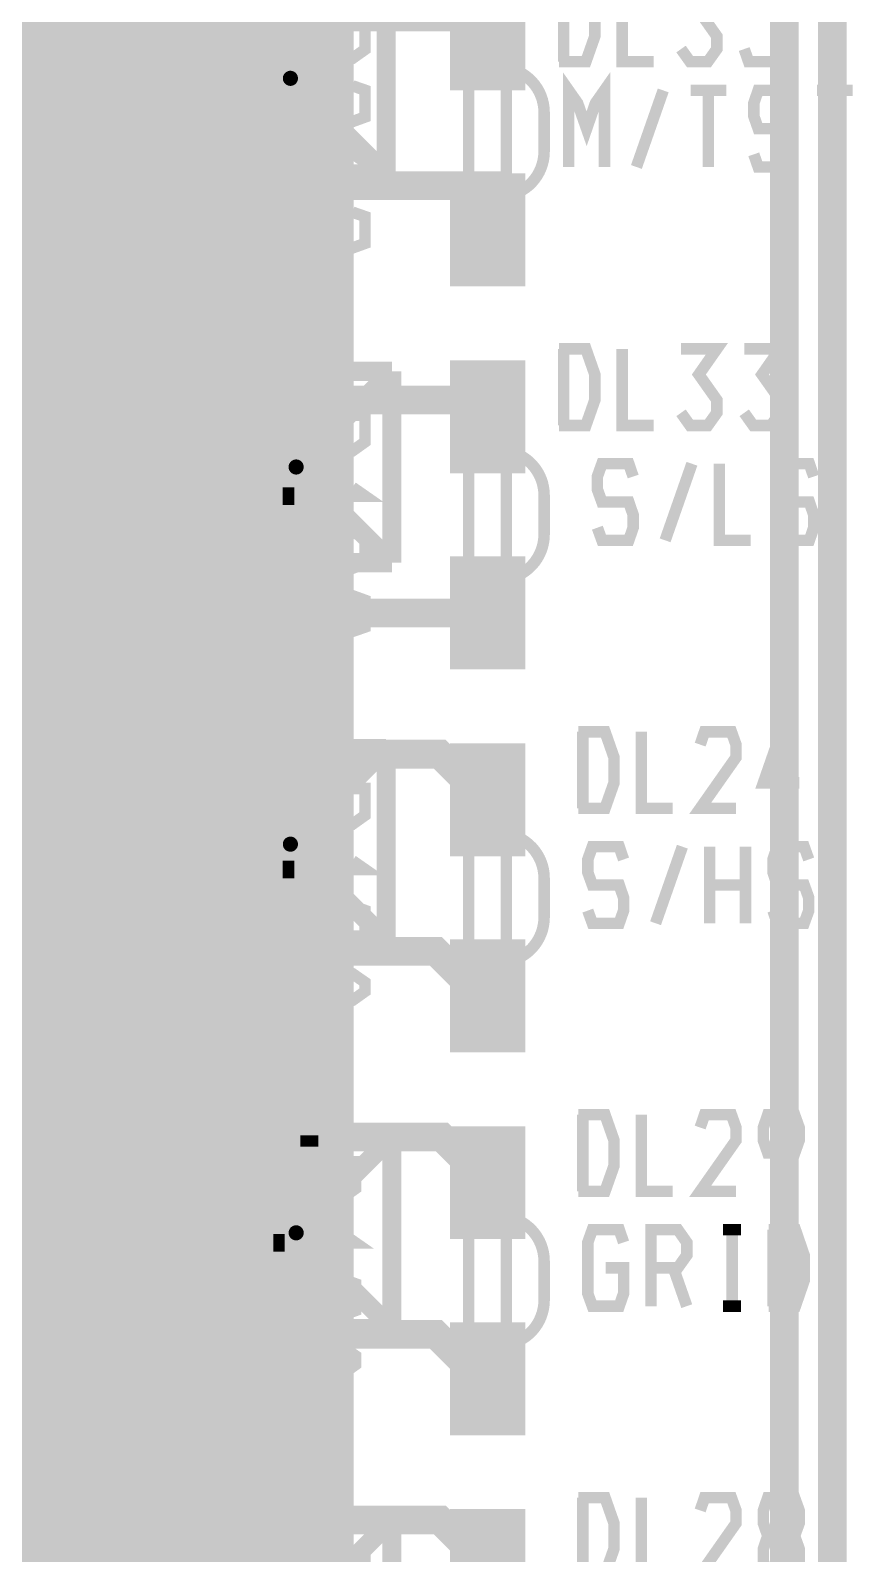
# Model space of a CAD drawing. Extents: x -11 to 221, y -93 to 178.
# Drawn here: x 171.74 to 182.72, y 84.65 to 104.85 of the extents above; entities that cross this region are included whole.
import ezdxf

# ---------------------------------------------------------------- set-up
doc = ezdxf.new("R2010")
doc.units = 0
doc.header["$MEASUREMENT"] = 0
doc.layers.get('0').update_dxf_attribs({"linetype": 'CONTINUOUS'})
for name, color, linetype in [('26-349-0_BOT', 7, 'CONTINUOUS'), ('26-349-0_DRD', 7, 'CONTINUOUS'), ('26-349-0_DRL', 2, 'CONTINUOUS'), ('26-349-0_IN1', 3, 'CONTINUOUS'), ('26-349-0_IN2', 5, 'CONTINUOUS'), ('26-349-0_SMT', 14, 'CONTINUOUS'), ('26-349-0_SPT', 9, 'CONTINUOUS'), ('26-349-0_SST', 12, 'CONTINUOUS'), ('26-349-0_TOP', 11, 'CONTINUOUS'), ('THRUHOLE_TAP', 15, 'CONTINUOUS')]:
    doc.layers.add(name, color=color, linetype=linetype)

# ---------------------------------------------------------------- blocks, each defined once
blk = doc.blocks.new('ROUND_78')
at = {"const_width": 0.29972}
blk.add_lwpolyline([(-0.14986, 0, 1), (0.14986, 0, 1)], format="xyb", close=True, dxfattribs=at)
blk = doc.blocks.new('ROUND_102')
at = {"const_width": 0.10033}
blk.add_lwpolyline([(-0.050164, 0, 1), (0.050164, 0, 1)], format="xyb", close=True, dxfattribs=at)
blk = doc.blocks.new('ROUND_82')
at = {"const_width": 0.29972}
blk.add_lwpolyline([(-0.14986, 0, 1), (0.14986, 0, 1)], format="xyb", close=True, dxfattribs=at)
blk = doc.blocks.new('RECTANGLE_3')
blk.add_solid([(0.4826, 0.4064), (0.4826, -0.4064), (-0.4826, 0.4064), (-0.4826, -0.4064)])
blk = doc.blocks.new('RECTANGLE_22')
blk.add_solid([(0.50038, 0.7493), (0.50038, -0.7493), (-0.50038, 0.7493), (-0.50038, -0.7493)])
blk = doc.blocks.new('RECTANGLE_40')
blk.add_solid([(0.635, 0.508), (0.635, -0.508), (-0.635, 0.508), (-0.635, -0.508)])
blk = doc.blocks.new('ROUND_88')
at = {"const_width": 0.10033}
blk.add_lwpolyline([(-0.050164, 0, 1), (0.050164, 0, 1)], format="xyb", close=True, dxfattribs=at)

msp = doc.modelspace()

# ---------------------------------------------------------------- linework, layer by layer
at = {"layer": '26-349-0_DRD', "const_width": 0.254}
for points in [[(173.9138, 105.4862), (173.9138, 102.9462)], [(176.4538, 105.4862), (173.9138, 102.9462)], [(176.4538, 102.9462), (173.9138, 105.4862)], [(173.9138, 105.4862), (173.9138, 102.9462)], [(176.4538, 105.4862), (173.9138, 102.9462)], [(176.4538, 102.9462), (173.9138, 105.4862)], [(176.4538, 102.9462), (176.4538, 105.4862)], [(176.4538, 102.9462), (176.4538, 105.4862)], [(173.9138, 102.9462), (176.4538, 102.9462)], [(173.9138, 102.9462), (176.4538, 102.9462)], [(173.99, 100.33), (173.99, 97.79)], [(176.53, 100.33), (173.99, 100.33)], [(176.53, 100.33), (173.99, 97.79)], [(176.53, 97.79), (173.99, 100.33)], [(173.99, 100.33), (173.99, 97.79)], [(176.53, 100.33), (173.99, 100.33)], [(176.53, 100.33), (173.99, 97.79)], [(176.53, 97.79), (173.99, 100.33)], [(176.53, 97.79), (176.53, 100.33)], [(176.53, 97.79), (176.53, 100.33)], [(173.99, 97.79), (176.53, 97.79)], [(173.99, 97.79), (176.53, 97.79)], [(173.9138, 95.3262), (173.9138, 92.7862)], [(176.4538, 95.3262), (173.9138, 95.3262)], [(176.4538, 95.3262), (173.9138, 92.7862)], [(176.4538, 92.7862), (173.9138, 95.3262)], [(173.9138, 95.3262), (173.9138, 92.7862)], [(176.4538, 95.3262), (173.9138, 95.3262)], [(176.4538, 95.3262), (173.9138, 92.7862)], [(176.4538, 92.7862), (173.9138, 95.3262)], [(176.4538, 92.7862), (176.4538, 95.3262)], [(176.4538, 92.7862), (176.4538, 95.3262)], [(173.9138, 92.7862), (176.4538, 92.7862)], [(173.9138, 92.7862), (176.4538, 92.7862)], [(173.99, 90.17), (173.99, 87.63)], [(176.53, 90.17), (173.99, 90.17)], [(176.53, 90.17), (173.99, 87.63)], [(176.53, 87.63), (173.99, 90.17)], [(173.99, 90.17), (173.99, 87.63)], [(176.53, 90.17), (173.99, 90.17)], [(176.53, 90.17), (173.99, 87.63)], [(176.53, 87.63), (173.99, 90.17)], [(176.53, 87.63), (176.53, 90.17)], [(176.53, 87.63), (176.53, 90.17)], [(173.99, 87.63), (176.53, 87.63)], [(173.99, 87.63), (176.53, 87.63)], [(173.99, 85.09), (173.99, 82.55)], [(176.53, 85.09), (173.99, 85.09)], [(176.53, 85.09), (173.99, 82.55)], [(176.53, 82.55), (173.99, 85.09)], [(173.99, 85.09), (173.99, 82.55)], [(176.53, 85.09), (173.99, 85.09)], [(176.53, 85.09), (173.99, 82.55)], [(176.53, 82.55), (173.99, 85.09)], [(176.53, 82.55), (176.53, 85.09)], [(176.53, 82.55), (176.53, 85.09)]]:
    msp.add_lwpolyline(points, dxfattribs=at)
at = {"layer": '26-349-0_IN1'}
for points, const_width in [([(181.61, 136.144), (182.372, 135.382), (182.372, 44.958), (181.483, 44.069), (176.911, 44.069), (174.879, 42.037), (171.45, 42.037), (169.672, 43.815), (164.19068, 43.815), (163.73094, 44.27474)], 0.381), ([(141.605, 125.984), (141.859, 126.238), (153.543, 126.238), (162.306, 135.001), (174.625, 135.001), (175.133, 134.493), (175.133, 128.905), (176.53, 127.508), (180.975, 127.508), (181.737, 126.746), (181.737, 47.625), (180.848, 46.736)], 0.381), ([(172.6946, 112.649), (172.6946, 51.562)], 0.254), ([(172.9232, 112.649), (172.9232, 51.562)], 0.254), ([(173.1518, 112.649), (173.1518, 51.562)], 0.254), ([(173.3804, 112.649), (173.3804, 51.562)], 0.254), ([(173.609, 112.649), (173.609, 51.562)], 0.254), ([(173.8376, 112.649), (173.8376, 51.562)], 0.254), ([(174.0662, 112.649), (174.0662, 51.562)], 0.254), ([(174.2948, 112.649), (174.2948, 51.562)], 0.254), ([(174.5234, 112.649), (174.5234, 51.562)], 0.254), ([(174.752, 112.649), (174.752, 51.562)], 0.254), ([(174.9806, 112.649), (174.9806, 51.562)], 0.254), ([(175.2092, 112.649), (175.2092, 51.562)], 0.254), ([(175.4378, 112.649), (175.4378, 51.562)], 0.254), ([(175.6664, 112.649), (175.6664, 51.562)], 0.254), ([(175.895, 112.649), (175.895, 51.562)], 0.254), ([(172.466, 105.029), (172.466, 51.689)], 0.254), ([(175.895, 104.8258), (172.466, 104.8258)], 0.254), ([(175.895, 104.5972), (172.466, 104.5972)], 0.254), ([(175.895, 104.3686), (172.466, 104.3686)], 0.254), ([(175.895, 104.14), (172.466, 104.14)], 0.254), ([(175.895, 103.9114), (172.466, 103.9114)], 0.254), ([(175.895, 103.6828), (172.466, 103.6828)], 0.254), ([(175.895, 103.4542), (172.466, 103.4542)], 0.254), ([(175.895, 103.2256), (172.466, 103.2256)], 0.254), ([(175.895, 102.997), (172.466, 102.997)], 0.254), ([(175.895, 102.7684), (172.466, 102.7684)], 0.254), ([(175.895, 102.5398), (172.466, 102.5398)], 0.254), ([(175.895, 102.3112), (172.466, 102.3112)], 0.254), ([(175.895, 102.0826), (172.466, 102.0826)], 0.254), ([(175.895, 101.854), (172.466, 101.854)], 0.254), ([(175.895, 101.6254), (172.466, 101.6254)], 0.254), ([(175.895, 101.3968), (172.466, 101.3968)], 0.254), ([(175.895, 101.1682), (172.466, 101.1682)], 0.254), ([(175.895, 100.9396), (172.466, 100.9396)], 0.254), ([(175.895, 100.711), (172.466, 100.711)], 0.254), ([(175.895, 100.4824), (172.466, 100.4824)], 0.254), ([(175.895, 100.2538), (172.466, 100.2538)], 0.254), ([(175.895, 100.0252), (172.466, 100.0252)], 0.254), ([(175.895, 99.7966), (172.466, 99.7966)], 0.254), ([(175.895, 99.568), (172.466, 99.568)], 0.254), ([(175.895, 99.3394), (172.466, 99.3394)], 0.254), ([(175.895, 99.1108), (172.466, 99.1108)], 0.254), ([(175.895, 98.8822), (172.466, 98.8822)], 0.254), ([(175.895, 98.6536), (172.466, 98.6536)], 0.254), ([(175.895, 98.425), (172.466, 98.425)], 0.254), ([(175.895, 98.1964), (172.466, 98.1964)], 0.254), ([(175.895, 97.9678), (172.466, 97.9678)], 0.254), ([(175.895, 97.7392), (172.466, 97.7392)], 0.254), ([(175.895, 97.5106), (172.466, 97.5106)], 0.254), ([(175.895, 97.282), (172.466, 97.282)], 0.254), ([(175.895, 97.0534), (172.466, 97.0534)], 0.254), ([(175.895, 96.8248), (172.466, 96.8248)], 0.254), ([(175.895, 96.5962), (172.466, 96.5962)], 0.254), ([(175.895, 96.3676), (172.466, 96.3676)], 0.254), ([(175.895, 96.139), (172.466, 96.139)], 0.254), ([(175.895, 95.9104), (172.466, 95.9104)], 0.254), ([(175.895, 95.6818), (172.466, 95.6818)], 0.254), ([(175.895, 95.4532), (172.466, 95.4532)], 0.254), ([(175.895, 95.2246), (172.466, 95.2246)], 0.254), ([(175.895, 94.996), (172.466, 94.996)], 0.254), ([(175.895, 94.7674), (172.466, 94.7674)], 0.254), ([(175.895, 94.5388), (172.466, 94.5388)], 0.254), ([(175.895, 94.3102), (172.466, 94.3102)], 0.254), ([(175.895, 94.0816), (172.466, 94.0816)], 0.254), ([(175.895, 93.853), (172.466, 93.853)], 0.254), ([(175.895, 93.6244), (172.466, 93.6244)], 0.254), ([(175.895, 93.3958), (172.466, 93.3958)], 0.254), ([(175.895, 93.1672), (172.466, 93.1672)], 0.254), ([(175.895, 92.9386), (172.466, 92.9386)], 0.254), ([(175.895, 92.71), (172.466, 92.71)], 0.254), ([(175.895, 92.4814), (172.466, 92.4814)], 0.254), ([(175.895, 92.2528), (172.466, 92.2528)], 0.254), ([(175.895, 92.0242), (172.466, 92.0242)], 0.254), ([(175.895, 91.7956), (172.466, 91.7956)], 0.254), ([(175.895, 91.567), (172.466, 91.567)], 0.254), ([(175.895, 91.3384), (172.466, 91.3384)], 0.254), ([(175.895, 91.1098), (172.466, 91.1098)], 0.254), ([(175.895, 90.8812), (172.466, 90.8812)], 0.254), ([(175.895, 90.6526), (172.466, 90.6526)], 0.254), ([(175.895, 90.424), (172.466, 90.424)], 0.254), ([(175.895, 90.1954), (172.466, 90.1954)], 0.254), ([(175.895, 89.9668), (172.466, 89.9668)], 0.254), ([(175.895, 89.7382), (172.466, 89.7382)], 0.254), ([(175.895, 89.5096), (172.466, 89.5096)], 0.254), ([(175.895, 89.281), (172.466, 89.281)], 0.254), ([(175.895, 89.0524), (172.466, 89.0524)], 0.254), ([(175.895, 88.8238), (172.466, 88.8238)], 0.254), ([(175.895, 88.5952), (172.466, 88.5952)], 0.254), ([(175.895, 88.3666), (172.466, 88.3666)], 0.254), ([(175.895, 88.138), (172.466, 88.138)], 0.254), ([(175.895, 87.9094), (172.466, 87.9094)], 0.254), ([(175.895, 87.6808), (172.466, 87.6808)], 0.254), ([(175.895, 87.4522), (172.466, 87.4522)], 0.254), ([(175.895, 87.2236), (172.466, 87.2236)], 0.254), ([(175.895, 86.995), (172.466, 86.995)], 0.254), ([(175.895, 86.7664), (172.466, 86.7664)], 0.254), ([(175.895, 86.5378), (172.466, 86.5378)], 0.254), ([(175.895, 86.3092), (172.466, 86.3092)], 0.254), ([(175.895, 86.0806), (172.466, 86.0806)], 0.254), ([(175.895, 85.852), (172.466, 85.852)], 0.254), ([(175.895, 85.6234), (172.466, 85.6234)], 0.254), ([(175.895, 85.3948), (172.466, 85.3948)], 0.254), ([(175.895, 85.1662), (172.466, 85.1662)], 0.254), ([(175.895, 84.9376), (172.466, 84.9376)], 0.254), ([(175.895, 84.709), (172.466, 84.709)], 0.254)]:
    msp.add_lwpolyline(points, dxfattribs=dict(at, const_width=const_width))
at = {"layer": '26-349-0_IN2'}
for points, const_width in [([(181.6354, 46.2026), (181.6354, 46.6344), (182.372, 47.371), (182.372, 122.301), (181.102, 123.571), (176.403, 123.571), (173.228, 120.396), (171.196, 120.396), (170.02506, 121.56694), (170.02506, 121.99874)], 0.381), ([(171.6786, 112.141), (171.6786, 50.165)], 0.254), ([(171.9072, 112.141), (171.9072, 50.165)], 0.254), ([(172.1358, 112.141), (172.1358, 50.165)], 0.254), ([(173.736, 112.141), (173.736, 50.165)], 0.254), ([(173.9646, 112.141), (173.9646, 50.165)], 0.254), ([(174.117, 112.141), (174.117, 50.165)], 0.254), ([(172.3644, 111.47298), (172.3644, 50.165)], 0.254), ([(173.5074, 111.29772), (173.5074, 50.165)], 0.254), ([(172.593, 111.13008), (172.593, 50.165)], 0.254), ([(172.8216, 111.02086), (172.8216, 50.165)], 0.254), ([(173.0502, 111.00816), (173.0502, 50.165)], 0.254), ([(173.2788, 111.08182), (173.2788, 50.165)], 0.254), ([(174.117, 104.8004), (167.02786, 104.8004)], 0.254), ([(174.117, 104.5718), (153.19756, 104.5718)], 0.254), ([(174.117, 104.3432), (153.44394, 104.3432)], 0.254), ([(174.117, 104.1146), (153.5303, 104.1146)], 0.254), ([(174.117, 103.886), (153.52522, 103.886)], 0.254), ([(174.117, 103.6574), (153.4287, 103.6574)], 0.254), ([(174.117, 103.4288), (153.14422, 103.4288)], 0.254), ([(174.117, 103.2002), (153.9748, 103.2002)], 0.254), ([(174.117, 102.9716), (154.12974, 102.9716)], 0.254), ([(174.117, 102.743), (154.17292, 102.743)], 0.254), ([(174.117, 102.5144), (154.12974, 102.5144)], 0.254), ([(174.117, 102.2858), (153.9748, 102.2858)], 0.254), ([(174.117, 102.0572), (89.18702, 102.0572)], 0.254), ([(174.117, 101.8286), (90.96248, 101.8286)], 0.254), ([(174.117, 101.6), (91.30538, 101.6)], 0.254), ([(174.117, 101.3714), (123.65228, 101.3714)], 0.254), ([(174.117, 101.1428), (123.86818, 101.1428)], 0.254), ([(174.117, 100.9142), (123.94184, 100.9142)], 0.254), ([(174.117, 100.6856), (168.04386, 100.6856)], 0.254), ([(174.117, 100.457), (168.21658, 100.457)], 0.254), ([(174.117, 100.2284), (168.26992, 100.2284)], 0.254), ([(174.117, 99.9998), (168.2369, 99.9998)], 0.254), ([(174.117, 99.7712), (168.0972, 99.7712)], 0.254), ([(174.117, 99.5426), (162.35934, 99.5426)], 0.254), ([(174.117, 99.314), (162.2044, 99.314)], 0.254), ([(174.117, 99.0854), (160.71596, 99.0854)], 0.254), ([(174.117, 98.8568), (164.9222, 98.8568)], 0.254), ([(174.117, 98.6282), (165.0619, 98.6282)], 0.254), ([(174.117, 98.3996), (165.09492, 98.3996)], 0.254), ([(174.117, 98.171), (165.04158, 98.171)], 0.254), ([(174.117, 97.9424), (164.86886, 97.9424)], 0.254), ([(174.117, 97.7138), (160.71596, 97.7138)], 0.254), ([(174.117, 97.4852), (160.71596, 97.4852)], 0.254), ([(174.117, 97.2566), (160.71596, 97.2566)], 0.254), ([(174.117, 97.028), (160.06572, 97.028)], 0.254), ([(174.117, 96.7994), (160.3502, 96.7994)], 0.254), ([(174.117, 96.5708), (160.52546, 96.5708)], 0.254), ([(174.117, 96.3422), (160.63468, 96.3422)], 0.254), ([(174.117, 96.1136), (160.69564, 96.1136)], 0.254), ([(174.117, 95.885), (160.71596, 95.885)], 0.254), ([(174.117, 95.6564), (168.12006, 95.6564)], 0.254), ([(174.117, 95.4278), (168.24452, 95.4278)], 0.254), ([(174.117, 95.1992), (168.26738, 95.1992)], 0.254), ([(174.117, 94.9706), (168.20388, 94.9706)], 0.254), ([(174.117, 94.742), (168.01084, 94.742)], 0.254), ([(174.117, 94.5134), (161.66338, 94.5134)], 0.254), ([(174.117, 94.2848), (161.59226, 94.2848)], 0.254), ([(174.117, 94.0562), (161.71672, 94.0562)], 0.254), ([(174.117, 93.8276), (161.73958, 93.8276)], 0.254), ([(174.117, 93.599), (161.67608, 93.599)], 0.254), ([(174.117, 93.3704), (161.48304, 93.3704)], 0.254), ([(174.117, 93.1418), (157.08884, 93.1418)], 0.254), ([(174.117, 92.9132), (157.01518, 92.9132)], 0.254), ([(174.117, 92.6846), (156.79928, 92.6846)], 0.254), ([(174.117, 92.456), (148.88972, 92.456)], 0.254), ([(174.117, 92.2274), (153.24328, 92.2274)], 0.254), ([(174.117, 91.9988), (153.45918, 91.9988)], 0.254), ([(174.117, 91.7702), (153.53284, 91.7702)], 0.254), ([(174.117, 91.5416), (153.5176, 91.5416)], 0.254), ([(174.117, 91.313), (153.40838, 91.313)], 0.254), ([(174.117, 91.0844), (153.06548, 91.0844)], 0.254), ([(174.117, 90.8558), (73.787, 90.8558)], 0.254), ([(174.117, 90.6272), (73.787, 90.6272)], 0.254), ([(174.117, 90.3986), (73.787, 90.3986)], 0.254), ([(174.117, 90.17), (73.787, 90.17)], 0.254), ([(174.117, 89.9414), (73.787, 89.9414)], 0.254), ([(174.117, 89.7128), (158.4452, 89.7128)], 0.254), ([(174.117, 89.4842), (158.5849, 89.4842)], 0.254), ([(174.117, 89.2556), (158.61792, 89.2556)], 0.254), ([(174.117, 89.027), (158.56458, 89.027)], 0.254), ([(174.117, 88.7984), (158.39186, 88.7984)], 0.254), ([(174.117, 88.5698), (72.009, 88.5698)], 0.254), ([(174.117, 88.3412), (72.009, 88.3412)], 0.254), ([(174.117, 88.1126), (150.51786, 88.1126)], 0.254), ([(174.117, 87.884), (150.69058, 87.884)], 0.254), ([(174.117, 87.6554), (150.74392, 87.6554)], 0.254), ([(174.117, 87.4268), (150.7109, 87.4268)], 0.254), ([(174.117, 87.1982), (150.5712, 87.1982)], 0.254), ([(174.117, 86.9696), (72.009, 86.9696)], 0.254), ([(174.117, 86.741), (72.009, 86.741)], 0.254), ([(174.117, 86.5124), (157.32506, 86.5124)], 0.254), ([(174.117, 86.2838), (157.44952, 86.2838)], 0.254), ([(174.117, 86.0552), (157.47238, 86.0552)], 0.254), ([(174.117, 85.8266), (157.40888, 85.8266)], 0.254), ([(174.117, 85.598), (157.21584, 85.598)], 0.254), ([(174.117, 85.3694), (156.69006, 85.3694)], 0.254), ([(174.117, 85.1408), (156.81452, 85.1408)], 0.254), ([(174.117, 84.9122), (156.83738, 84.9122)], 0.254), ([(174.117, 84.6836), (156.77388, 84.6836)], 0.254)]:
    msp.add_lwpolyline(points, dxfattribs=dict(at, const_width=const_width))
at = {"layer": '26-349-0_SST', "const_width": 0.1524}
for points in [[(168.529, 105.537), (168.529, 101.473), (173.101, 101.473), (173.101, 103.251), (172.847, 103.505), (173.101, 103.759), (173.101, 105.537), (168.529, 105.537)], [(178.74742, 104.43718), (179.10302, 104.43718), (179.2224, 104.775), (179.2224, 105.11282), (179.10302, 105.45318), (178.74742, 105.45318)], [(178.80838, 104.43718), (178.80838, 105.45318)], [(180.00218, 104.43718), (179.58562, 104.43718), (179.58562, 105.45318)], [(180.3654, 104.60482), (180.48478, 104.43718), (180.721, 104.43718), (180.84038, 104.60482), (180.84038, 104.775), (180.60162, 105.11282), (180.84038, 105.45318), (180.3654, 105.45318)], [(181.2036, 104.60482), (181.26202, 104.43718), (181.61762, 104.43718), (181.67858, 104.60482), (181.67858, 104.94518), (181.5592, 105.11282), (181.2036, 105.11282), (181.2036, 105.45318), (181.67858, 105.45318)], [(173.1645, 104.9655), (173.1645, 102.0445), (174.8028, 102.0445), (174.8028, 104.9655), (173.1645, 104.9655)], [(175.6664, 104.95534), (175.6664, 104.59974), (175.83658, 104.48036), (176.00676, 104.48036), (176.1744, 104.59974), (176.1744, 104.95534), (175.1584, 104.95534)], [(175.6664, 104.65816), (175.1584, 104.48036)], [(178.04892, 104.3559), (178.04892, 104.55402), (177.54854, 104.55402), (177.54854, 104.2543), (177.57902, 104.2543), (177.57902, 104.52354)], [(177.57902, 104.52354), (178.02098, 104.52354), (178.02098, 104.3559), (178.04892, 104.3559), (178.04892, 102.6541), (178.02098, 102.6541), (178.02098, 102.48392), (177.57902, 102.48392), (177.57902, 102.7557), (177.54854, 102.7557), (177.54854, 102.45598), (178.04892, 102.45598), (178.04892, 102.6541)], [(175.1584, 103.64216), (175.1584, 104.11714), (175.83658, 103.64216), (176.00676, 103.64216), (176.1744, 103.70312), (176.1744, 104.05872), (176.00676, 104.11714)], [(177.54854, 104.2543), (177.54854, 104.1527), (177.54854, 103.505), (177.54854, 102.7557)], [(179.3494, 103.04018), (179.3494, 104.05618), (179.23002, 103.886), (179.11318, 103.54818), (178.9938, 103.886), (178.87442, 104.05618), (178.87442, 103.04018)], [(180.12918, 104.05618), (179.77358, 103.04018)], [(180.96738, 104.05618), (180.4924, 104.05618)], [(180.72862, 103.04018), (180.72862, 104.05618)], [(181.80558, 103.886), (181.74462, 104.05618), (181.38902, 104.05618), (181.3306, 103.886), (181.3306, 103.71582), (181.38902, 103.54818), (181.74462, 103.54818), (181.80558, 103.378), (181.80558, 103.20782), (181.74462, 103.04018), (181.38902, 103.04018), (181.3306, 103.20782)], [(182.64378, 104.05618), (182.1688, 104.05618)], [(182.40502, 103.04018), (182.40502, 104.05618)], [(178.5493, 103.24592), (178.5493, 103.76408)], [(175.1584, 103.10114), (175.32858, 103.22052), (175.49876, 103.27894), (175.83658, 103.27894), (176.00676, 103.22052), (176.1744, 103.10114), (176.1744, 102.98176), (176.00676, 102.86492), (175.83658, 102.80396), (175.49876, 102.80396), (175.32858, 102.86492), (175.1584, 102.98176), (175.1584, 103.10114)], [(175.1584, 101.96576), (175.1584, 102.44074), (175.83658, 101.96576), (176.00676, 101.96576), (176.1744, 102.02672), (176.1744, 102.38232), (176.00676, 102.44074)], [(173.52264, 100.44684), (173.58106, 100.2792), (173.81728, 100.2792), (173.87824, 100.44684), (173.99508, 100.61702), (173.99508, 101.12502), (173.93666, 101.2952), (173.58106, 101.2952), (173.52264, 101.12502), (173.52264, 100.44684)], [(174.36084, 100.44684), (174.47768, 100.2792), (174.71644, 100.2792), (174.83328, 100.44684), (174.83328, 100.61702), (174.59706, 100.95484), (174.83328, 101.2952), (174.36084, 101.2952)], [(175.19904, 100.44684), (175.25746, 100.2792), (175.61306, 100.2792), (175.67148, 100.44684), (175.67148, 100.7872), (175.55464, 100.95484), (175.19904, 100.95484), (175.19904, 101.2952), (175.67148, 101.2952)], [(173.75886, 100.61702), (173.99508, 100.2792)], [(178.74742, 99.61118), (179.10302, 99.61118), (179.2224, 99.949), (179.2224, 100.28682), (179.10302, 100.62718), (178.74742, 100.62718)], [(178.80838, 99.61118), (178.80838, 100.62718)], [(180.00218, 99.61118), (179.58562, 99.61118), (179.58562, 100.62718)], [(180.3654, 99.77882), (180.48478, 99.61118), (180.721, 99.61118), (180.84038, 99.77882), (180.84038, 99.949), (180.60162, 100.28682), (180.84038, 100.62718), (180.3654, 100.62718)], [(181.2036, 99.77882), (181.32298, 99.61118), (181.5592, 99.61118), (181.67858, 99.77882), (181.67858, 99.949), (181.43982, 100.28682), (181.67858, 100.62718), (181.2036, 100.62718)], [(168.529, 100.457), (168.529, 96.393), (173.101, 96.393), (173.101, 98.171), (172.847, 98.425), (173.101, 98.679), (173.101, 100.457), (168.529, 100.457)], [(173.1645, 99.8855), (173.1645, 96.9645), (174.8028, 96.9645), (174.8028, 99.8855), (173.1645, 99.8855)], [(175.6664, 99.74834), (175.6664, 99.39274), (175.83658, 99.27336), (176.00676, 99.27336), (176.1744, 99.39274), (176.1744, 99.74834), (175.1584, 99.74834)], [(175.6664, 99.45116), (175.1584, 99.27336)], [(178.04892, 99.2759), (178.04892, 99.47402), (177.54854, 99.47402), (177.54854, 99.1743), (177.57902, 99.1743), (177.57902, 99.44354)], [(177.57902, 99.44354), (178.02098, 99.44354), (178.02098, 99.2759), (178.04892, 99.2759), (178.04892, 97.5741), (178.02098, 97.5741), (178.02098, 97.40392), (177.57902, 97.40392), (177.57902, 97.6757), (177.54854, 97.6757), (177.54854, 97.37598), (178.04892, 97.37598), (178.04892, 97.5741)], [(177.54854, 99.1743), (177.54854, 99.0727), (177.54854, 98.425), (177.54854, 97.6757)], [(179.7304, 98.933), (179.67198, 99.10318), (179.31638, 99.10318), (179.25542, 98.933), (179.25542, 98.76282), (179.31638, 98.59518), (179.67198, 98.59518), (179.7304, 98.425), (179.7304, 98.25482), (179.67198, 98.08718), (179.31638, 98.08718), (179.25542, 98.25482)], [(180.51018, 99.10318), (180.15458, 98.08718)], [(181.28742, 98.08718), (180.8734, 98.08718), (180.8734, 99.10318)], [(182.12562, 98.933), (182.0672, 99.10318), (181.7116, 99.10318), (181.65318, 98.933), (181.65318, 98.76282), (181.7116, 98.59518), (182.0672, 98.59518), (182.12562, 98.425), (182.12562, 98.25482), (182.0672, 98.08718), (181.7116, 98.08718), (181.65318, 98.25482)], [(175.1584, 98.55454), (175.1584, 98.79076)], [(175.1584, 98.67392), (176.1744, 98.67392), (176.00676, 98.79076)], [(178.5493, 98.16592), (178.5493, 98.68408)], [(175.6664, 97.77476), (175.6664, 98.13036), (175.83658, 98.19132), (176.00676, 98.19132), (176.1744, 98.13036), (176.1744, 97.77476), (176.00676, 97.71634), (175.83658, 97.71634), (175.1584, 97.95256)], [(175.6664, 96.93656), (175.83658, 96.87814), (176.00676, 96.87814), (176.1744, 96.93656), (176.1744, 97.29216), (176.00676, 97.35312), (175.83658, 97.35312), (175.6664, 97.29216), (175.6664, 96.93656), (175.49876, 96.87814), (175.32858, 96.87814), (175.1584, 96.93656), (175.1584, 97.29216), (175.32858, 97.35312), (175.49876, 97.35312), (175.6664, 97.29216)], [(173.39564, 95.49384), (173.45406, 95.3262), (173.69028, 95.3262), (173.75124, 95.49384), (173.86808, 95.66402), (173.86808, 96.17202), (173.80966, 96.3422), (173.45406, 96.3422), (173.39564, 96.17202), (173.39564, 95.49384)], [(174.70628, 95.3262), (174.23384, 95.3262), (174.70628, 96.00184), (174.70628, 96.17202), (174.64786, 96.3422), (174.29226, 96.3422), (174.23384, 96.17202)], [(175.18888, 95.3262), (175.54448, 96.3422), (175.07204, 96.3422)], [(173.63186, 95.66402), (173.86808, 95.3262)], [(179.00142, 94.53118), (179.35702, 94.53118), (179.4764, 94.869), (179.4764, 95.20682), (179.35702, 95.54718), (179.00142, 95.54718)], [(179.06238, 94.53118), (179.06238, 95.54718)], [(180.25618, 94.53118), (179.83962, 94.53118), (179.83962, 95.54718)], [(181.09438, 94.53118), (180.6194, 94.53118), (181.09438, 95.20682), (181.09438, 95.377), (181.03342, 95.54718), (180.67782, 95.54718), (180.6194, 95.377)], [(181.93258, 94.869), (181.4576, 94.869), (181.69382, 95.54718), (181.8132, 95.54718), (181.8132, 94.53118)], [(168.529, 95.377), (168.529, 91.313), (173.101, 91.313), (173.101, 93.091), (172.847, 93.345), (173.101, 93.599), (173.101, 95.377), (168.529, 95.377)], [(173.1645, 94.8055), (173.1645, 91.8845), (174.8028, 91.8845), (174.8028, 94.8055), (173.1645, 94.8055)], [(175.6664, 94.79534), (175.6664, 94.43974), (175.83658, 94.32036), (176.00676, 94.32036), (176.1744, 94.43974), (176.1744, 94.79534), (175.1584, 94.79534)], [(175.6664, 94.49816), (175.1584, 94.32036)], [(178.04892, 94.1959), (178.04892, 94.39402), (177.54854, 94.39402), (177.54854, 94.0943), (177.57902, 94.0943), (177.57902, 94.36354)], [(177.57902, 94.36354), (178.02098, 94.36354), (178.02098, 94.1959), (178.04892, 94.1959), (178.04892, 92.4941), (178.02098, 92.4941), (178.02098, 92.32392), (177.57902, 92.32392), (177.57902, 92.5957), (177.54854, 92.5957), (177.54854, 92.29598), (178.04892, 92.29598), (178.04892, 92.4941)], [(177.54854, 94.0943), (177.54854, 93.9927), (177.54854, 93.345), (177.54854, 92.5957)], [(179.6034, 93.853), (179.54498, 94.02318), (179.18938, 94.02318), (179.12842, 93.853), (179.12842, 93.68282), (179.18938, 93.51518), (179.54498, 93.51518), (179.6034, 93.345), (179.6034, 93.17482), (179.54498, 93.00718), (179.18938, 93.00718), (179.12842, 93.17482)], [(180.38318, 94.02318), (180.02758, 93.00718)], [(180.7464, 93.00718), (180.7464, 94.02318)], [(181.22138, 93.00718), (181.22138, 94.02318)], [(182.05958, 93.853), (181.99862, 94.02318), (181.64302, 94.02318), (181.5846, 93.853), (181.5846, 93.68282), (181.64302, 93.51518), (181.99862, 93.51518), (182.05958, 93.345), (182.05958, 93.17482), (181.99862, 93.00718), (181.64302, 93.00718), (181.5846, 93.17482)], [(175.1584, 93.60154), (175.1584, 93.83776)], [(175.1584, 93.72092), (176.1744, 93.72092), (176.00676, 93.83776)], [(178.5493, 93.08592), (178.5493, 93.60408)], [(181.22138, 93.51518), (180.7464, 93.51518)], [(175.6664, 92.82176), (175.83658, 92.76334), (176.00676, 92.76334), (176.1744, 92.82176), (176.1744, 93.17736), (176.00676, 93.23832), (175.83658, 93.23832), (175.6664, 93.17736), (175.6664, 92.82176), (175.49876, 92.76334), (175.32858, 92.76334), (175.1584, 92.82176), (175.1584, 93.17736), (175.32858, 93.23832), (175.49876, 93.23832), (175.6664, 93.17736)], [(175.1584, 92.22232), (175.32858, 92.33916), (175.49876, 92.40012), (175.83658, 92.40012), (176.00676, 92.33916), (176.1744, 92.22232), (176.1744, 92.10294), (176.00676, 91.98356), (175.83658, 91.92514), (175.49876, 91.92514), (175.32858, 91.98356), (175.1584, 92.10294), (175.1584, 92.22232)], [(175.43526, 90.1192), (175.43526, 91.1352), (175.31588, 90.96502)], [(173.52264, 90.28684), (173.58106, 90.1192), (173.81728, 90.1192), (173.87824, 90.28684), (173.99508, 90.45702), (173.99508, 90.96502), (173.93666, 91.1352), (173.58106, 91.1352), (173.52264, 90.96502), (173.52264, 90.28684)], [(174.36084, 90.28684), (174.47768, 90.1192), (174.71644, 90.1192), (174.83328, 90.28684), (174.83328, 90.45702), (174.59706, 90.79484), (174.83328, 91.1352), (174.36084, 91.1352)], [(173.75886, 90.45702), (173.99508, 90.1192)], [(179.00142, 89.45118), (179.35702, 89.45118), (179.4764, 89.789), (179.4764, 90.12682), (179.35702, 90.46718), (179.00142, 90.46718)], [(179.06238, 89.45118), (179.06238, 90.46718)], [(180.25618, 89.45118), (179.83962, 89.45118), (179.83962, 90.46718)], [(181.09438, 89.45118), (180.6194, 89.45118), (181.09438, 90.12682), (181.09438, 90.297), (181.03342, 90.46718), (180.67782, 90.46718), (180.6194, 90.297)], [(181.87162, 89.95918), (181.51602, 89.95918), (181.4576, 90.12682), (181.4576, 90.297), (181.51602, 90.46718), (181.87162, 90.46718), (181.93258, 90.297), (181.93258, 90.12682), (181.69382, 89.45118)], [(168.529, 90.297), (168.529, 86.233), (173.101, 86.233), (173.101, 88.011), (172.847, 88.265), (173.101, 88.519), (173.101, 90.297), (168.529, 90.297)], [(175.55464, 90.1192), (175.31588, 90.1192)], [(175.5394, 89.84234), (175.5394, 89.48674), (175.70958, 89.36736), (175.87976, 89.36736), (176.0474, 89.48674), (176.0474, 89.84234), (175.0314, 89.84234)], [(173.1645, 89.7255), (173.1645, 86.8045), (174.8028, 86.8045), (174.8028, 89.7255), (173.1645, 89.7255)], [(175.5394, 89.54516), (175.0314, 89.36736)], [(178.04892, 89.1159), (178.04892, 89.31402), (177.54854, 89.31402), (177.54854, 89.0143), (177.57902, 89.0143), (177.57902, 89.28354)], [(177.57902, 89.28354), (178.02098, 89.28354), (178.02098, 89.1159), (178.04892, 89.1159), (178.04892, 87.4141), (178.02098, 87.4141), (178.02098, 87.24392), (177.57902, 87.24392), (177.57902, 87.5157), (177.54854, 87.5157), (177.54854, 87.21598), (178.04892, 87.21598), (178.04892, 87.4141)], [(175.0314, 88.64854), (175.0314, 88.88476)], [(175.0314, 88.76792), (176.0474, 88.76792), (175.87976, 88.88476)], [(177.54854, 89.0143), (177.54854, 88.9127), (177.54854, 88.265), (177.54854, 87.5157)], [(179.36718, 88.43518), (179.6034, 88.43518), (179.6034, 88.09482), (179.54498, 87.92718), (179.18938, 87.92718), (179.12842, 88.09482), (179.12842, 88.773), (179.18938, 88.94318), (179.54498, 88.94318), (179.6034, 88.773)], [(179.96662, 88.43518), (180.32222, 88.43518), (180.4416, 88.60282), (180.4416, 88.773), (180.32222, 88.94318), (179.96662, 88.94318), (179.96662, 87.92718)], [(181.16042, 88.94318), (180.9242, 88.94318)], [(181.04358, 87.92718), (181.04358, 88.94318)], [(181.52618, 87.92718), (181.88178, 87.92718), (181.99862, 88.265), (181.99862, 88.60282), (181.88178, 88.94318), (181.52618, 88.94318)], [(181.5846, 87.92718), (181.5846, 88.94318)], [(178.5493, 88.00592), (178.5493, 88.52408)], [(180.2638, 88.43518), (180.4416, 87.92718)], [(175.5394, 87.86876), (175.5394, 88.22436), (175.70958, 88.28532), (175.87976, 88.28532), (176.0474, 88.22436), (176.0474, 87.86876), (175.87976, 87.81034), (175.70958, 87.81034), (175.0314, 88.04656)], [(181.16042, 87.92718), (180.9242, 87.92718)], [(175.0314, 87.26932), (175.20158, 87.38616), (175.37176, 87.44712), (175.70958, 87.44712), (175.87976, 87.38616), (176.0474, 87.26932), (176.0474, 87.14994), (175.87976, 87.03056), (175.70958, 86.97214), (175.37176, 86.97214), (175.20158, 87.03056), (175.0314, 87.14994), (175.0314, 87.26932)], [(173.39564, 85.20684), (173.45406, 85.0392), (173.69028, 85.0392), (173.75124, 85.20684), (173.86808, 85.37702), (173.86808, 85.88502), (173.80966, 86.0552), (173.45406, 86.0552), (173.39564, 85.88502), (173.39564, 85.20684)], [(174.23384, 85.20684), (174.35068, 85.0392), (174.58944, 85.0392), (174.70628, 85.20684), (174.70628, 85.37702), (174.47006, 85.71484), (174.70628, 86.0552), (174.23384, 86.0552)], [(175.24984, 85.0392), (175.13046, 85.20684), (175.07204, 85.37702), (175.07204, 85.71484), (175.13046, 85.88502), (175.24984, 86.0552), (175.36668, 86.0552), (175.48606, 85.88502), (175.54448, 85.71484), (175.54448, 85.37702), (175.48606, 85.20684), (175.36668, 85.0392), (175.24984, 85.0392)], [(168.529, 85.217), (168.529, 81.153), (173.101, 81.153), (173.101, 82.931), (172.847, 83.185), (173.101, 83.439), (173.101, 85.217), (168.529, 85.217)], [(173.63186, 85.37702), (173.86808, 85.0392)], [(179.00142, 84.37118), (179.35702, 84.37118), (179.4764, 84.709), (179.4764, 85.04682), (179.35702, 85.38718), (179.00142, 85.38718)], [(179.06238, 84.37118), (179.06238, 85.38718)], [(180.25618, 84.37118), (179.83962, 84.37118), (179.83962, 85.38718)], [(181.09438, 84.37118), (180.6194, 84.37118), (181.09438, 85.04682), (181.09438, 85.217), (181.03342, 85.38718), (180.67782, 85.38718), (180.6194, 85.217)], [(181.87162, 84.87918), (181.93258, 85.04682), (181.93258, 85.217), (181.87162, 85.38718), (181.51602, 85.38718), (181.4576, 85.217), (181.4576, 85.04682), (181.51602, 84.87918), (181.87162, 84.87918), (181.93258, 84.709), (181.93258, 84.53882), (181.87162, 84.37118), (181.51602, 84.37118), (181.4576, 84.53882), (181.4576, 84.709), (181.51602, 84.87918)], [(173.1645, 84.6455), (173.1645, 81.7245), (174.8028, 81.7245), (174.8028, 84.6455), (173.1645, 84.6455)], [(175.6664, 84.63534), (175.6664, 84.27974), (175.83658, 84.16036), (176.00676, 84.16036), (176.1744, 84.27974), (176.1744, 84.63534), (175.1584, 84.63534)]]:
    msp.add_lwpolyline(points, dxfattribs=at)
for points in [[(178.5493, 103.76408, 0.3664324), (178.04892, 104.3559)], [(178.04892, 102.6541, 0.366433), (178.5493, 103.24592)], [(178.5493, 98.68408, 0.3664324), (178.04892, 99.2759)], [(178.04892, 97.5741, 0.366433), (178.5493, 98.16592)], [(178.5493, 93.60408, 0.3664324), (178.04892, 94.1959)], [(178.04892, 92.4941, 0.366433), (178.5493, 93.08592)], [(178.5493, 88.52408, 0.3664324), (178.04892, 89.1159)], [(178.04892, 87.4141, 0.366433), (178.5493, 88.00592)]]:
    msp.add_lwpolyline(points, format="xyb", dxfattribs=at)
at = {"layer": '26-349-0_TOP', "const_width": 0.381}
for points in [[(177.8, 104.80548), (177.76952, 104.80548), (177.546, 105.029), (173.355, 105.029), (171.958, 103.632), (171.958, 103.505)], [(173.99, 104.2162), (175.1838, 104.2162)], [(175.1838, 104.2162), (173.99, 104.2162)], [(173.99, 102.7938), (177.8, 102.7938), (177.8, 102.20452)], [(177.8, 99.72548), (177.673, 99.72548), (177.44948, 99.949), (173.355, 99.949), (171.958, 98.552), (171.958, 98.425)], [(173.99, 99.1362), (175.1838, 99.1362), (175.26, 99.06)], [(175.26, 99.06), (175.1838, 99.1362), (173.99, 99.1362)], [(177.8, 97.12452), (175.92548, 97.12452), (175.3362, 97.7138), (173.99, 97.7138)], [(177.8, 94.64548), (177.76952, 94.64548), (177.165, 95.25), (173.736, 95.25), (171.958, 93.472), (171.958, 93.345)], [(173.99, 94.0562), (175.1838, 94.0562)], [(175.1838, 94.0562), (173.99, 94.0562)], [(177.8, 92.04452), (177.70348, 92.04452), (177.1142, 92.6338), (173.99, 92.6338)], [(171.958, 88.265), (171.958, 88.392), (173.736, 90.17), (177.19548, 90.17), (177.8, 89.56548)], [(173.99, 88.9762), (175.1838, 88.9762), (175.26, 88.9)], [(173.99, 88.9762), (175.1838, 88.9762), (175.26, 88.9)], [(177.8, 86.96452), (177.70348, 86.96452), (177.1142, 87.5538), (173.99, 87.5538)], [(177.8, 84.48548), (177.76952, 84.48548), (177.165, 85.09), (173.482, 85.09), (171.958, 83.566), (171.958, 83.185)]]:
    msp.add_lwpolyline(points, dxfattribs=at)

# ---------------------------------------------------------------- block references
at = {"layer": '26-349-0_BOT'}
for p in [(175.1838, 104.2162), (175.26, 99.06), (175.1838, 94.0562), (175.26, 88.9)]:
    msp.add_blockref('ROUND_78', p, dxfattribs=at)
at = {"layer": '26-349-0_DRL'}
for p in [(175.1838, 104.2162), (175.26, 99.06), (175.1838, 94.0562), (175.26, 88.9)]:
    msp.add_blockref('ROUND_102', p, dxfattribs=at)
at = {"layer": '26-349-0_IN1'}
for p in [(175.1838, 104.2162), (175.26, 99.06), (175.1838, 94.0562), (175.26, 88.9)]:
    msp.add_blockref('ROUND_78', p, dxfattribs=at)
at = {"layer": '26-349-0_IN2'}
for p in [(175.1838, 104.2162), (175.26, 99.06), (175.1838, 94.0562), (175.26, 88.9)]:
    msp.add_blockref('ROUND_82', p, dxfattribs=at)
at = {"layer": '26-349-0_SMT'}
for name, p in [('RECTANGLE_22', (177.8, 104.80548)), ('RECTANGLE_3', (173.99, 104.2162)), ('RECTANGLE_40', (171.958, 103.505)), ('RECTANGLE_3', (173.99, 102.7938)), ('RECTANGLE_22', (177.8, 102.20452)), ('RECTANGLE_22', (177.8, 99.72548)), ('RECTANGLE_3', (173.99, 99.1362)), ('RECTANGLE_40', (171.958, 98.425)), ('RECTANGLE_3', (173.99, 97.7138)), ('RECTANGLE_22', (177.8, 97.12452)), ('RECTANGLE_22', (177.8, 94.64548)), ('RECTANGLE_3', (173.99, 94.0562)), ('RECTANGLE_40', (171.958, 93.345)), ('RECTANGLE_3', (173.99, 92.6338)), ('RECTANGLE_22', (177.8, 92.04452)), ('RECTANGLE_22', (177.8, 89.56548)), ('RECTANGLE_3', (173.99, 88.9762)), ('RECTANGLE_40', (171.958, 88.265)), ('RECTANGLE_3', (173.99, 87.5538)), ('RECTANGLE_22', (177.8, 86.96452)), ('RECTANGLE_22', (177.8, 84.48548))]:
    msp.add_blockref(name, p, dxfattribs=at)
at = {"layer": '26-349-0_SPT'}
for name, p in [('RECTANGLE_22', (177.8, 104.80548)), ('RECTANGLE_3', (173.99, 104.2162)), ('RECTANGLE_40', (171.958, 103.505)), ('RECTANGLE_3', (173.99, 102.7938)), ('RECTANGLE_22', (177.8, 102.20452)), ('RECTANGLE_22', (177.8, 99.72548)), ('RECTANGLE_3', (173.99, 99.1362)), ('RECTANGLE_40', (171.958, 98.425)), ('RECTANGLE_3', (173.99, 97.7138)), ('RECTANGLE_22', (177.8, 97.12452)), ('RECTANGLE_22', (177.8, 94.64548)), ('RECTANGLE_3', (173.99, 94.0562)), ('RECTANGLE_40', (171.958, 93.345)), ('RECTANGLE_3', (173.99, 92.6338)), ('RECTANGLE_22', (177.8, 92.04452)), ('RECTANGLE_22', (177.8, 89.56548)), ('RECTANGLE_3', (173.99, 88.9762)), ('RECTANGLE_40', (171.958, 88.265)), ('RECTANGLE_3', (173.99, 87.5538)), ('RECTANGLE_22', (177.8, 86.96452)), ('RECTANGLE_22', (177.8, 84.48548))]:
    msp.add_blockref(name, p, dxfattribs=at)
at = {"layer": '26-349-0_TOP'}
for name, p in [('RECTANGLE_22', (177.8, 104.80548)), ('RECTANGLE_3', (173.99, 104.2162)), ('ROUND_78', (175.1838, 104.2162)), ('RECTANGLE_40', (171.958, 103.505)), ('RECTANGLE_3', (173.99, 102.7938)), ('RECTANGLE_22', (177.8, 102.20452)), ('RECTANGLE_22', (177.8, 99.72548)), ('RECTANGLE_3', (173.99, 99.1362)), ('ROUND_78', (175.26, 99.06)), ('RECTANGLE_40', (171.958, 98.425)), ('RECTANGLE_3', (173.99, 97.7138)), ('RECTANGLE_22', (177.8, 97.12452)), ('RECTANGLE_22', (177.8, 94.64548)), ('RECTANGLE_3', (173.99, 94.0562)), ('ROUND_78', (175.1838, 94.0562)), ('RECTANGLE_40', (171.958, 93.345)), ('RECTANGLE_3', (173.99, 92.6338)), ('RECTANGLE_22', (177.8, 92.04452)), ('RECTANGLE_22', (177.8, 89.56548)), ('RECTANGLE_3', (173.99, 88.9762)), ('ROUND_78', (175.26, 88.9)), ('RECTANGLE_40', (171.958, 88.265)), ('RECTANGLE_3', (173.99, 87.5538)), ('RECTANGLE_22', (177.8, 86.96452)), ('RECTANGLE_22', (177.8, 84.48548))]:
    msp.add_blockref(name, p, dxfattribs=at)
at = {"layer": 'THRUHOLE_TAP'}
for p in [(175.1838, 104.2162), (175.26, 99.06), (175.1838, 94.0562), (175.26, 88.9)]:
    msp.add_blockref('ROUND_88', p, dxfattribs=at)

doc.saveas('drawing.dxf')
